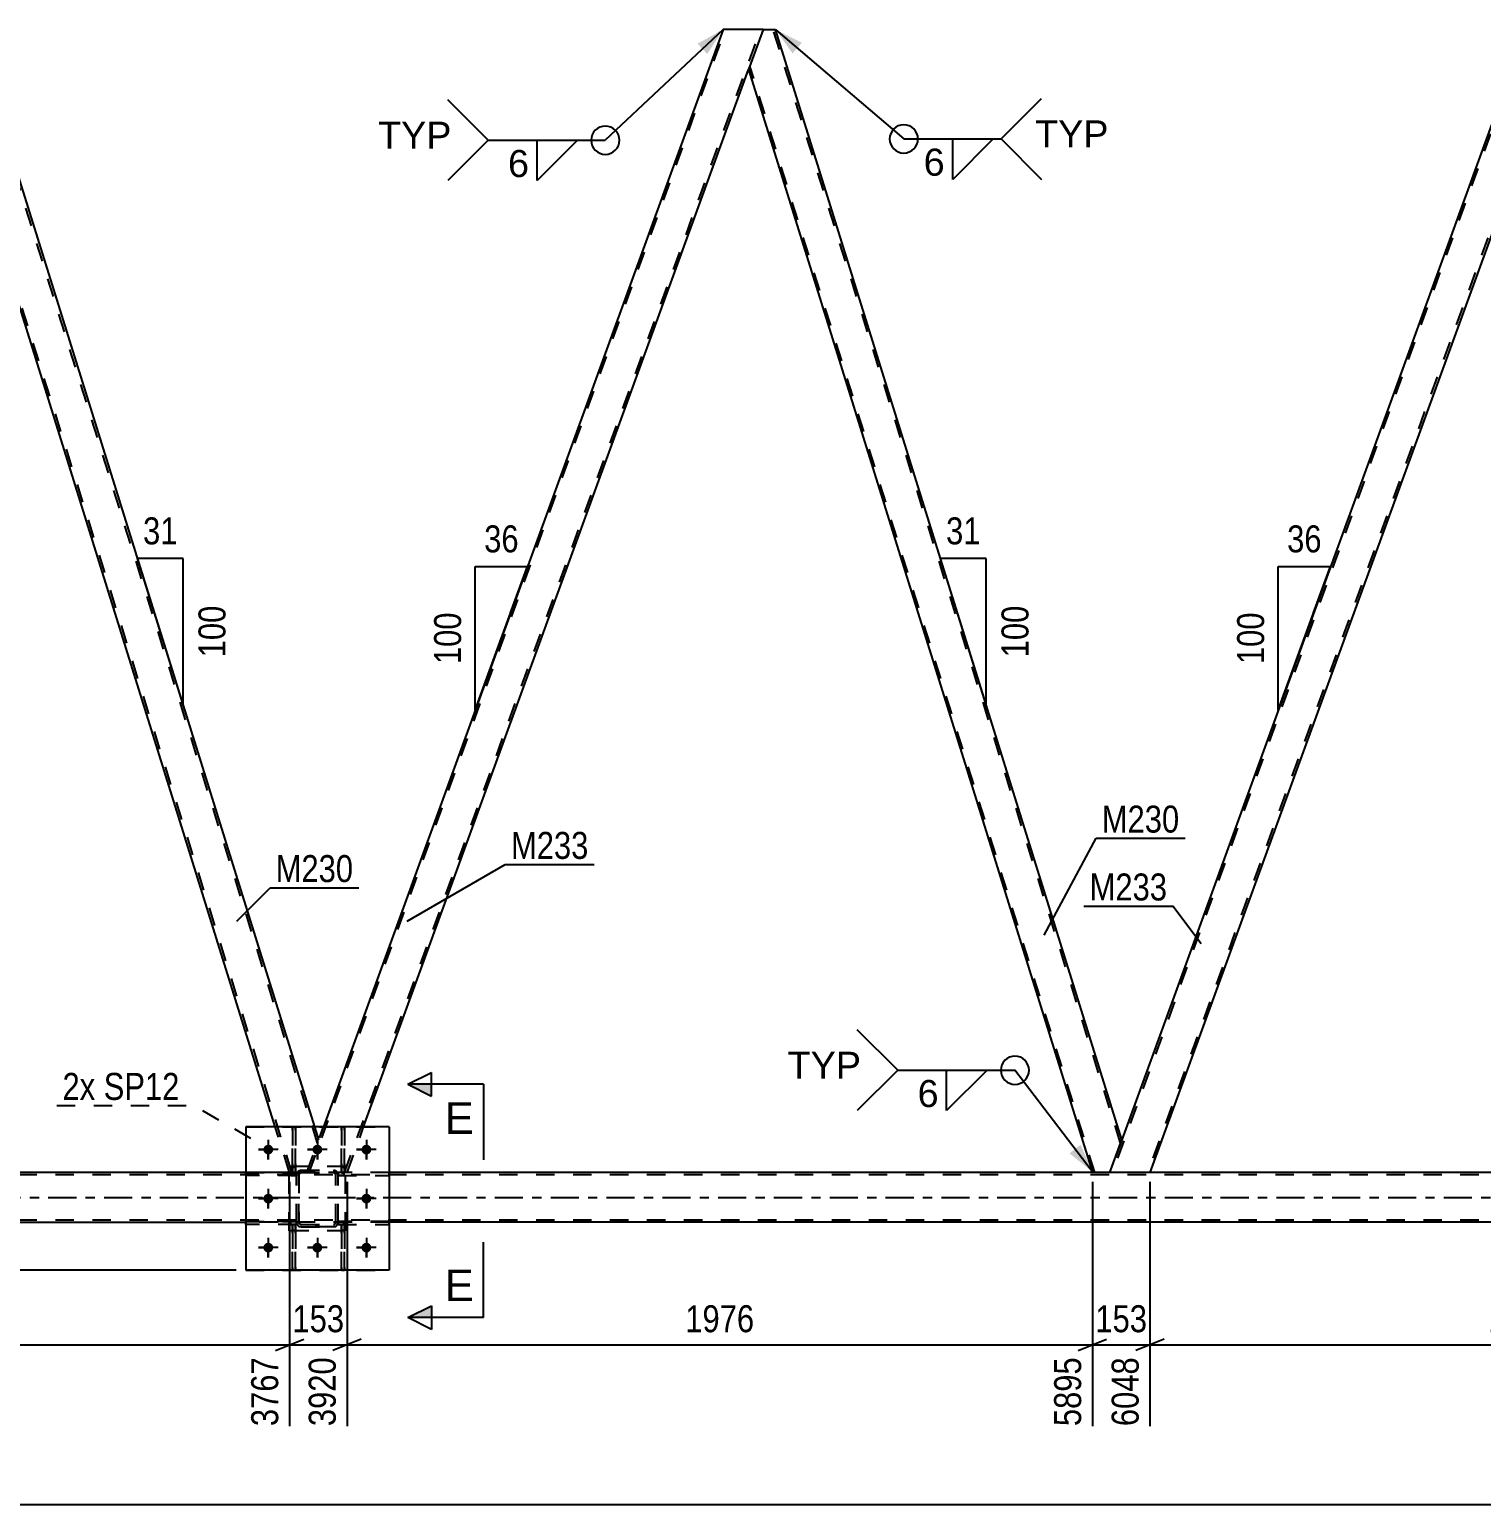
# Model space of a CAD drawing. Header units: millimetres. Extents: x 0 to 841, y 0 to 594.
# Drawn here: x 136.2 to 290.1, y 288.3 to 444.8 of the extents above; entities that cross this region are included whole.
import ezdxf

# ---------------------------------------------------------------- set-up
doc = ezdxf.new("R2010")
doc.units = ezdxf.units.MM
doc.linetypes.add('DXK_LINE_DOT2', pattern=[3.9198, 1.9599, -1.9599])
doc.linetypes.add('DXK_LINE_DOT3', pattern=[5.9187, 2.979, -0.9799, 0.9799, -0.9799])
doc.styles.add('Arial', font='ARIAL.TTF', dxfattribs={"height": 0.2})
doc.styles.add('Arial Narrow', font='ARIALN.TTF', dxfattribs={"height": 0.2})

# ---------------------------------------------------------------- blocks, each defined once
blk = doc.blocks.new('Part-283133210-2318 - 1918')
at = {"color": 2, "linetype": 'Continuous'}
blk.add_line((164.05, 328.39), (164.37, 328.39), dxfattribs=at)
at = {"color": 7, "linetype": 'DXK_LINE_DOT2'}
for p, q in [((164.05, 324.14), (164.05, 328.39)), ((164.05, 328.39), (164.05, 323.54)), ((164.37, 328.39), (164.37, 324.14)), ((164.37, 328.39), (164.37, 323.54)), ((164.05, 323.54), (164.05, 324.14)), ((164.05, 324.14), (164.37, 324.14)), ((164.37, 324.14), (164.37, 323.54)), ((164.05, 323.54), (164.05, 323.54)), ((164.05, 323.54), (164.37, 323.54))]:
    blk.add_line(p, q, dxfattribs=at)
blk = doc.blocks.new('Part-283133210-2037 - 1918')
at = {"color": 2, "linetype": 'Continuous'}
for p, q in [((159.09, 323.56), (61.22, 323.56)), ((329.36, 323.56), (174.29, 323.56)), ((61.22, 318.28), (159.09, 318.28)), ((329.36, 318.28), (174.29, 318.28))]:
    blk.add_line(p, q, dxfattribs=at)
at = {"color": 7, "linetype": 'DXK_LINE_DOT2'}
for p, q in [((732.77, 323.32), (61.22, 323.32)), ((174.29, 323.56), (159.09, 323.56)), ((732.77, 318.52), (61.22, 318.52)), ((174.29, 318.28), (159.09, 318.28))]:
    blk.add_line(p, q, dxfattribs=at)
at = {"color": 7, "linetype": 'DXK_LINE_DOT3'}
blk.add_line((61.22, 320.92), (732.77, 320.92), dxfattribs=at)
blk = doc.blocks.new('Bolt-283133210-1987 - 1918')
at = {"color": 1, "linetype": 'Continuous'}
for p, q in [((161.49, 327.03), (161.49, 326.33)), ((166.69, 327.03), (166.69, 326.33)), ((171.89, 327.03), (171.89, 326.33)), ((160.45, 325.99), (161.14, 325.99)), ((161.49, 324.95), (161.49, 325.64)), ((162.53, 325.99), (161.84, 325.99)), ((165.65, 325.99), (166.34, 325.99)), ((166.69, 324.95), (166.69, 325.64)), ((167.73, 325.99), (167.04, 325.99)), ((170.85, 325.99), (171.54, 325.99)), ((171.89, 324.95), (171.89, 325.64)), ((172.93, 325.99), (172.24, 325.99)), ((160.45, 320.79), (161.14, 320.79)), ((161.49, 321.83), (161.49, 321.13)), ((162.53, 320.79), (161.84, 320.79)), ((170.85, 320.79), (171.54, 320.79)), ((171.89, 321.83), (171.89, 321.13)), ((172.93, 320.79), (172.24, 320.79)), ((161.49, 319.75), (161.49, 320.44)), ((171.89, 319.75), (171.89, 320.44)), ((161.49, 316.63), (161.49, 315.93)), ((166.69, 316.63), (166.69, 315.93)), ((171.89, 316.63), (171.89, 315.93)), ((160.45, 315.59), (161.14, 315.59)), ((161.49, 314.55), (161.49, 315.24)), ((162.53, 315.59), (161.84, 315.59)), ((165.65, 315.59), (166.34, 315.59)), ((166.69, 314.55), (166.69, 315.24)), ((167.73, 315.59), (167.04, 315.59)), ((170.85, 315.59), (171.54, 315.59)), ((171.89, 314.55), (171.89, 315.24)), ((172.93, 315.59), (172.24, 315.59))]:
    blk.add_line(p, q, dxfattribs=at)
blk = doc.blocks.new('Bolt-283133210-1988 - 1918')
at = {"linetype": 'Continuous'}
for points in [[(162.01, 325.99, -1), (160.97, 325.99, -1)], [(167.21, 325.99, -1), (166.17, 325.99, -1)], [(172.41, 325.99, -1), (171.37, 325.99, -1)], [(162.01, 320.79, -1), (160.97, 320.79, -1)], [(172.41, 320.79, -1), (171.37, 320.79, -1)], [(162.01, 315.59, -1), (160.97, 315.59, -1)], [(167.21, 315.59, -1), (166.17, 315.59, -1)], [(172.41, 315.59, -1), (171.37, 315.59, -1)]]:
    blk.add_hatch(color=1, dxfattribs=at).paths.add_polyline_path(points)
at = {"color": 1, "linetype": 'Continuous'}
for p, q in [((161.49, 327.03), (161.49, 324.95)), ((166.69, 327.03), (166.69, 324.95)), ((171.89, 327.03), (171.89, 324.95)), ((162.53, 325.99), (160.45, 325.99)), ((167.73, 325.99), (165.65, 325.99)), ((172.93, 325.99), (170.85, 325.99)), ((162.53, 320.79), (160.45, 320.79)), ((161.49, 321.83), (161.49, 319.75)), ((172.93, 320.79), (170.85, 320.79)), ((171.89, 321.83), (171.89, 319.75)), ((161.49, 316.63), (161.49, 314.55)), ((166.69, 316.63), (166.69, 314.55)), ((171.89, 316.63), (171.89, 314.55)), ((162.53, 315.59), (160.45, 315.59)), ((167.73, 315.59), (165.65, 315.59)), ((172.93, 315.59), (170.85, 315.59))]:
    blk.add_line(p, q, dxfattribs=at)
blk = doc.blocks.new('Part-283133210-2316 - 1918')
at = {"color": 7, "linetype": 'DXK_LINE_DOT2'}
for p, q in [((164.49, 318.35), (159.09, 318.35)), ((159.09, 318.35), (159.09, 318.03)), ((164.49, 318.03), (159.09, 318.03)), ((163.89, 318.03), (163.89, 318.35)), ((164.49, 318.35), (164.49, 318.03)), ((164.49, 318.03), (164.49, 318.35))]:
    blk.add_line(p, q, dxfattribs=at)
blk = doc.blocks.new('Part-283133210-2314 - 1918')
at = {"color": 7, "linetype": 'DXK_LINE_DOT2'}
for p, q in [((168.89, 318.03), (168.89, 318.35)), ((169.49, 318.35), (168.89, 318.35)), ((168.89, 318.35), (168.89, 318.03)), ((174.29, 318.35), (168.89, 318.35)), ((169.49, 318.03), (168.89, 318.03)), ((168.89, 318.03), (174.29, 318.03)), ((169.49, 318.03), (169.49, 318.35)), ((174.29, 318.03), (174.29, 318.35))]:
    blk.add_line(p, q, dxfattribs=at)
blk = doc.blocks.new('Part-283133210-2332 - 1918')
at = {"color": 7, "linetype": 'DXK_LINE_DOT2'}
for p, q in [((164.49, 323.31), (164.53, 323.49)), ((164.53, 323.49), (164.49, 323.31)), ((164.49, 318.27), (164.49, 323.31)), ((164.49, 323.31), (164.49, 323.31)), ((164.49, 318.27), (164.49, 323.31)), ((164.73, 323.31), (164.75, 323.4)), ((164.75, 323.4), (164.73, 323.31)), ((164.73, 318.27), (164.73, 323.31)), ((164.73, 323.31), (164.73, 323.31)), ((164.73, 323.31), (164.73, 318.27)), ((164.75, 323.4), (164.8, 323.48)), ((164.8, 323.48), (164.75, 323.4)), ((164.79, 323.75), (164.97, 323.79)), ((164.97, 323.79), (164.79, 323.75)), ((164.8, 323.48), (164.88, 323.53)), ((164.88, 323.53), (164.8, 323.48)), ((164.88, 323.53), (164.97, 323.55)), ((164.97, 323.55), (164.88, 323.53)), ((164.97, 323.79), (168.41, 323.79)), ((164.97, 323.79), (164.97, 323.79)), ((164.97, 323.79), (168.41, 323.79)), ((164.97, 323.55), (168.41, 323.55)), ((164.97, 323.55), (164.97, 323.55)), ((164.97, 323.55), (168.41, 323.55)), ((168.41, 323.79), (168.41, 323.79)), ((168.41, 323.79), (168.6, 323.75)), ((168.6, 323.75), (168.41, 323.79)), ((168.41, 323.55), (168.41, 323.55)), ((168.41, 323.55), (168.5, 323.53)), ((168.5, 323.53), (168.58, 323.48)), ((168.58, 323.48), (168.63, 323.4)), ((168.63, 323.4), (168.58, 323.48)), ((168.63, 323.4), (168.65, 323.31)), ((168.65, 323.31), (168.63, 323.4)), ((168.65, 318.27), (168.65, 323.31)), ((168.65, 323.31), (168.65, 323.31)), ((168.65, 318.27), (168.65, 323.31)), ((168.85, 323.49), (168.89, 323.31)), ((168.89, 323.31), (168.85, 323.49)), ((168.89, 318.27), (168.89, 323.31)), ((168.89, 323.31), (168.89, 323.31)), ((168.89, 318.27), (168.89, 323.31)), ((164.49, 318.27), (164.49, 318.27)), ((164.53, 318.08), (164.49, 318.27)), ((164.49, 318.27), (164.53, 318.08)), ((164.73, 318.27), (164.73, 318.27)), ((164.75, 318.18), (164.73, 318.27)), ((164.73, 318.27), (164.75, 318.18)), ((164.8, 318.1), (164.75, 318.18)), ((164.75, 318.18), (164.8, 318.1)), ((164.97, 317.79), (164.79, 317.82)), ((164.79, 317.82), (164.97, 317.79)), ((164.88, 318.05), (164.8, 318.1)), ((164.97, 318.03), (164.88, 318.05)), ((164.97, 318.03), (168.41, 318.03)), ((164.97, 318.03), (164.97, 318.03)), ((164.97, 318.03), (168.41, 318.03)), ((164.97, 317.79), (168.41, 317.79)), ((164.97, 317.79), (164.97, 317.79)), ((168.41, 317.79), (164.97, 317.79)), ((168.5, 318.05), (168.41, 318.03)), ((168.41, 318.03), (168.5, 318.05)), ((168.41, 318.03), (168.41, 318.03)), ((168.6, 317.82), (168.41, 317.79)), ((168.41, 317.79), (168.6, 317.82)), ((168.41, 317.79), (168.41, 317.79)), ((168.58, 318.1), (168.5, 318.05)), ((168.5, 318.05), (168.58, 318.1)), ((168.63, 318.18), (168.58, 318.1)), ((168.58, 318.1), (168.63, 318.18)), ((168.65, 318.27), (168.63, 318.18)), ((168.63, 318.18), (168.65, 318.27)), ((168.65, 318.27), (168.65, 318.27)), ((168.89, 318.27), (168.85, 318.08)), ((168.85, 318.08), (168.89, 318.27)), ((168.89, 318.27), (168.89, 318.27))]:
    blk.add_line(p, q, dxfattribs=at)
at = {"color": 7, "linetype": 'DXK_LINE_DOT3'}
blk.add_line((166.69, 320.79), (166.69, 320.79), dxfattribs=at)
at = {"color": 7, "linetype": 'DXK_LINE_DOT2'}
for centre, start, end in [((164.97, 323.31), 112.5, 157.5), ((164.97, 323.31), 112.5, 157.5), ((168.41, 323.31), 22.5, 67.5), ((168.41, 323.31), 22.5, 67.5), ((164.97, 318.27), 202.5, 247.5), ((164.97, 318.27), 202.5, 247.5), ((168.41, 318.27), 292.5, 337.5), ((168.41, 318.27), 292.5, 337.5)]:
    blk.add_arc(centre, 0.48, start, end, dxfattribs=at)
blk = doc.blocks.new('Part-283133210-2320 - 1918')
at = {"color": 7, "linetype": 'DXK_LINE_DOT2'}
for p, q in [((164.37, 318.02), (164.05, 318.02)), ((164.05, 317.42), (164.05, 318.02)), ((164.05, 313.19), (164.05, 318.02)), ((164.37, 318.02), (164.37, 318.02)), ((164.37, 318.02), (164.37, 317.42)), ((164.37, 313.19), (164.37, 318.02)), ((164.37, 317.42), (164.05, 317.42)), ((164.05, 313.19), (164.05, 317.42)), ((164.37, 317.42), (164.37, 313.19)), ((164.37, 313.19), (164.05, 313.19))]:
    blk.add_line(p, q, dxfattribs=at)
blk = doc.blocks.new('Part-283133210-2307 - 1918')
at = {"color": 7, "linetype": 'DXK_LINE_DOT2'}
for p, q in [((159.09, 328.39), (174.29, 328.39)), ((159.09, 328.39), (159.09, 313.19)), ((174.29, 328.39), (174.29, 313.19)), ((159.09, 313.19), (174.29, 313.19))]:
    blk.add_line(p, q, dxfattribs=at)
blk = doc.blocks.new('Part-283133210-2312 - 1918')
at = {"color": 2, "linetype": 'Continuous'}
for p, q in [((174.29, 328.39), (159.09, 328.39)), ((159.09, 328.39), (159.09, 313.19)), ((174.29, 328.39), (174.29, 313.19)), ((174.29, 313.19), (159.09, 313.19))]:
    blk.add_line(p, q, dxfattribs=at)
blk = doc.blocks.new('Part-283133210-2313 - 1918')
at = {"color": 7, "linetype": 'DXK_LINE_DOT2'}
for p, q in [((168.89, 323.23), (168.89, 323.55)), ((169.49, 323.55), (168.89, 323.55)), ((168.89, 323.55), (168.89, 323.23)), ((174.29, 323.55), (168.89, 323.55)), ((169.49, 323.23), (168.89, 323.23)), ((168.89, 323.23), (174.29, 323.23)), ((169.49, 323.23), (169.49, 323.55)), ((174.29, 323.23), (174.29, 323.55))]:
    blk.add_line(p, q, dxfattribs=at)
blk = doc.blocks.new('Part-283133210-2315 - 1918')
at = {"color": 7, "linetype": 'DXK_LINE_DOT2'}
for p, q in [((164.49, 323.55), (159.09, 323.55)), ((159.09, 323.55), (159.09, 323.23)), ((164.49, 323.23), (159.09, 323.23)), ((163.89, 323.23), (163.89, 323.55)), ((164.49, 323.55), (164.49, 323.23)), ((164.49, 323.23), (164.49, 323.55))]:
    blk.add_line(p, q, dxfattribs=at)
blk = doc.blocks.new('Part-283133210-2317 - 1918')
at = {"color": 2, "linetype": 'Continuous'}
blk.add_line((169.25, 328.39), (169.57, 328.39), dxfattribs=at)
at = {"color": 7, "linetype": 'DXK_LINE_DOT2'}
for p, q in [((169.25, 324.14), (169.25, 328.39)), ((169.25, 328.39), (169.25, 323.54)), ((169.57, 328.39), (169.57, 324.14)), ((169.57, 328.39), (169.57, 323.54)), ((169.25, 323.54), (169.25, 324.14)), ((169.25, 324.14), (169.57, 324.14)), ((169.57, 324.14), (169.57, 323.54)), ((169.25, 323.54), (169.25, 323.54)), ((169.25, 323.54), (169.57, 323.54))]:
    blk.add_line(p, q, dxfattribs=at)
blk = doc.blocks.new('Part-283133210-2319 - 1918')
at = {"color": 7, "linetype": 'DXK_LINE_DOT2'}
for p, q in [((169.56, 318.02), (169.24, 318.02)), ((169.24, 317.42), (169.24, 318.02)), ((169.25, 313.19), (169.24, 318.02)), ((169.56, 318.02), (169.56, 318.02)), ((169.56, 318.02), (169.56, 317.42)), ((169.57, 313.19), (169.56, 318.02)), ((169.56, 317.42), (169.24, 317.42)), ((169.25, 313.19), (169.24, 317.42)), ((169.56, 317.42), (169.57, 313.19)), ((169.57, 313.19), (169.25, 313.19))]:
    blk.add_line(p, q, dxfattribs=at)
blk = doc.blocks.new('Part-283133210-2321 - 1918')
at = {"color": 7, "linetype": 'DXK_LINE_DOT2'}
for p, q in [((169.69, 323.55), (168.89, 323.55)), ((168.89, 323.55), (168.89, 323.23)), ((168.89, 323.23), (168.89, 323.55)), ((168.89, 323.23), (174.29, 323.23)), ((174.29, 323.55), (169.49, 323.55)), ((169.49, 323.55), (169.49, 323.23)), ((174.29, 323.55), (174.29, 323.23))]:
    blk.add_line(p, q, dxfattribs=at)
blk = doc.blocks.new('Part-283133210-2322 - 1918')
at = {"color": 7, "linetype": 'DXK_LINE_DOT2'}
for p, q in [((174.29, 318.35), (168.89, 318.35)), ((168.89, 318.35), (168.89, 318.03)), ((168.89, 318.03), (168.89, 318.35)), ((168.89, 318.03), (174.29, 318.03)), ((169.49, 318.03), (169.49, 318.35)), ((174.29, 318.35), (174.29, 318.03))]:
    blk.add_line(p, q, dxfattribs=at)
blk = doc.blocks.new('Part-283133210-2323 - 1918')
at = {"color": 7, "linetype": 'DXK_LINE_DOT2'}
for p, q in [((159.09, 323.23), (159.09, 323.55)), ((159.09, 323.55), (164.37, 323.55)), ((164.49, 323.23), (159.09, 323.23)), ((163.89, 323.23), (163.89, 323.55)), ((163.89, 323.55), (164.49, 323.55)), ((163.89, 323.23), (164.49, 323.23)), ((164.49, 323.23), (164.49, 323.55)), ((164.49, 323.55), (164.49, 323.23))]:
    blk.add_line(p, q, dxfattribs=at)
blk = doc.blocks.new('Part-283133210-2324 - 1918')
at = {"color": 7, "linetype": 'DXK_LINE_DOT2'}
for p, q in [((159.09, 318.03), (159.09, 318.35)), ((159.09, 318.35), (164.49, 318.35)), ((164.49, 318.03), (159.09, 318.03)), ((163.89, 318.03), (163.89, 318.35)), ((163.89, 318.35), (164.49, 318.35)), ((163.89, 318.03), (164.49, 318.03)), ((164.49, 318.03), (164.49, 318.35)), ((164.49, 318.35), (164.49, 318.03))]:
    blk.add_line(p, q, dxfattribs=at)
blk = doc.blocks.new('Part-283133210-2325 - 1918')
at = {"color": 7, "linetype": 'DXK_LINE_DOT2'}
for p, q in [((169.57, 328.39), (169.25, 328.39)), ((169.25, 328.39), (169.25, 324.14)), ((169.25, 328.39), (169.25, 323.54)), ((169.57, 324.14), (169.57, 328.39)), ((169.57, 328.39), (169.57, 323.54)), ((169.57, 324.14), (169.25, 324.14)), ((169.25, 324.14), (169.25, 323.54)), ((169.57, 323.54), (169.57, 324.14)), ((169.57, 323.54), (169.25, 323.54)), ((169.57, 323.54), (169.57, 323.54))]:
    blk.add_line(p, q, dxfattribs=at)
blk = doc.blocks.new('Part-283133210-2326 - 1918')
at = {"color": 7, "linetype": 'DXK_LINE_DOT2'}
for p, q in [((164.37, 328.39), (164.05, 328.39)), ((164.05, 328.39), (164.05, 324.14)), ((164.05, 328.39), (164.05, 323.54)), ((164.37, 324.14), (164.37, 328.39)), ((164.37, 328.39), (164.37, 323.54)), ((164.37, 324.14), (164.05, 324.14)), ((164.05, 324.14), (164.05, 323.54)), ((164.37, 323.54), (164.37, 324.14)), ((164.37, 323.54), (164.05, 323.54)), ((164.37, 323.54), (164.37, 323.54))]:
    blk.add_line(p, q, dxfattribs=at)
blk = doc.blocks.new('Part-283133210-2327 - 1918')
at = {"color": 7, "linetype": 'DXK_LINE_DOT2'}
for p, q in [((169.24, 318.02), (169.24, 318.02)), ((169.24, 318.02), (169.24, 317.42)), ((169.25, 313.19), (169.24, 318.02)), ((169.56, 318.02), (169.24, 318.02)), ((169.56, 317.42), (169.56, 318.02)), ((169.57, 313.19), (169.56, 318.02)), ((169.24, 317.42), (169.25, 313.19)), ((169.24, 317.42), (169.56, 317.42)), ((169.57, 313.19), (169.56, 317.42)), ((169.25, 313.19), (169.57, 313.19))]:
    blk.add_line(p, q, dxfattribs=at)
blk = doc.blocks.new('Part-283133210-2328 - 1918')
at = {"color": 7, "linetype": 'DXK_LINE_DOT2'}
for p, q in [((164.05, 318.02), (164.05, 318.02)), ((164.05, 318.02), (164.05, 317.42)), ((164.05, 313.19), (164.05, 318.02)), ((164.37, 318.02), (164.05, 318.02)), ((164.37, 317.42), (164.37, 318.02)), ((164.37, 313.19), (164.37, 318.02)), ((164.05, 317.42), (164.05, 313.19)), ((164.05, 317.42), (164.37, 317.42)), ((164.37, 313.19), (164.37, 317.42)), ((164.05, 313.19), (164.37, 313.19))]:
    blk.add_line(p, q, dxfattribs=at)
blk = doc.blocks.new('Part-283133210-2329 - 1918')
at = {"color": 7, "linetype": 'DXK_LINE_DOT2'}
for p, q in [((164.49, 323.31), (164.53, 323.49)), ((164.53, 323.49), (164.49, 323.31)), ((164.49, 318.27), (164.49, 323.31)), ((164.49, 323.31), (164.49, 323.31)), ((164.49, 318.27), (164.49, 323.31)), ((164.73, 323.31), (164.75, 323.4)), ((164.75, 323.4), (164.73, 323.31)), ((164.73, 318.27), (164.73, 323.31)), ((164.73, 323.31), (164.73, 323.31)), ((164.73, 323.31), (164.73, 318.27)), ((164.75, 323.4), (164.8, 323.48)), ((164.8, 323.48), (164.75, 323.4)), ((164.79, 323.75), (164.97, 323.79)), ((164.97, 323.79), (164.79, 323.75)), ((164.8, 323.48), (164.88, 323.53)), ((164.88, 323.53), (164.8, 323.48)), ((164.88, 323.53), (164.97, 323.55)), ((164.97, 323.55), (164.88, 323.53)), ((164.97, 323.79), (168.41, 323.79)), ((164.97, 323.79), (164.97, 323.79)), ((164.97, 323.79), (168.41, 323.79)), ((164.97, 323.55), (168.41, 323.55)), ((164.97, 323.55), (164.97, 323.55)), ((164.97, 323.55), (168.41, 323.55)), ((168.41, 323.79), (168.41, 323.79)), ((168.41, 323.79), (168.6, 323.75)), ((168.6, 323.75), (168.41, 323.79)), ((168.41, 323.55), (168.41, 323.55)), ((168.41, 323.55), (168.5, 323.53)), ((168.5, 323.53), (168.58, 323.48)), ((168.58, 323.48), (168.63, 323.4)), ((168.63, 323.4), (168.58, 323.48)), ((168.63, 323.4), (168.65, 323.31)), ((168.65, 323.31), (168.63, 323.4)), ((168.65, 318.27), (168.65, 323.31)), ((168.65, 323.31), (168.65, 323.31)), ((168.65, 318.27), (168.65, 323.31)), ((168.85, 323.49), (168.89, 323.31)), ((168.89, 323.31), (168.85, 323.49)), ((168.89, 318.27), (168.89, 323.31)), ((168.89, 323.31), (168.89, 323.31)), ((168.89, 318.27), (168.89, 323.31)), ((164.49, 318.27), (164.49, 318.27)), ((164.53, 318.08), (164.49, 318.27)), ((164.49, 318.27), (164.53, 318.08)), ((164.73, 318.27), (164.73, 318.27)), ((164.75, 318.18), (164.73, 318.27)), ((164.73, 318.27), (164.75, 318.18)), ((164.8, 318.1), (164.75, 318.18)), ((164.75, 318.18), (164.8, 318.1)), ((164.97, 317.79), (164.79, 317.82)), ((164.79, 317.82), (164.97, 317.79)), ((164.88, 318.05), (164.8, 318.1)), ((164.97, 318.03), (164.88, 318.05)), ((164.97, 318.03), (168.41, 318.03)), ((164.97, 318.03), (164.97, 318.03)), ((164.97, 318.03), (168.41, 318.03)), ((164.97, 317.79), (168.41, 317.79)), ((164.97, 317.79), (164.97, 317.79)), ((168.41, 317.79), (164.97, 317.79)), ((168.5, 318.05), (168.41, 318.03)), ((168.41, 318.03), (168.5, 318.05)), ((168.41, 318.03), (168.41, 318.03)), ((168.6, 317.82), (168.41, 317.79)), ((168.41, 317.79), (168.6, 317.82)), ((168.41, 317.79), (168.41, 317.79)), ((168.58, 318.1), (168.5, 318.05)), ((168.5, 318.05), (168.58, 318.1)), ((168.63, 318.18), (168.58, 318.1)), ((168.58, 318.1), (168.63, 318.18)), ((168.65, 318.27), (168.63, 318.18)), ((168.63, 318.18), (168.65, 318.27)), ((168.65, 318.27), (168.65, 318.27)), ((168.89, 318.27), (168.85, 318.08)), ((168.85, 318.08), (168.89, 318.27)), ((168.89, 318.27), (168.89, 318.27))]:
    blk.add_line(p, q, dxfattribs=at)
at = {"color": 7, "linetype": 'DXK_LINE_DOT3'}
blk.add_line((166.69, 320.79), (166.69, 320.79), dxfattribs=at)
at = {"color": 7, "linetype": 'DXK_LINE_DOT2'}
for centre, start, end in [((164.97, 323.31), 112.5, 157.5), ((164.97, 323.31), 112.5, 157.5), ((168.41, 323.31), 22.5, 67.5), ((168.41, 323.31), 22.5, 67.5), ((164.97, 318.27), 202.5, 247.5), ((164.97, 318.27), 202.5, 247.5), ((168.41, 318.27), 292.5, 337.5), ((168.41, 318.27), 292.5, 337.5)]:
    blk.add_arc(centre, 0.48, start, end, dxfattribs=at)
blk = doc.blocks.new('Part-283133210-2330 - 1918')
at = {"color": 7, "linetype": 'DXK_LINE_DOT2'}
for p, q in [((169.69, 324.19), (163.69, 324.19)), ((163.69, 317.39), (163.69, 324.19)), ((169.69, 317.39), (169.69, 324.19)), ((169.69, 317.39), (163.69, 317.39))]:
    blk.add_line(p, q, dxfattribs=at)
blk = doc.blocks.new('Part-283133210-2331 - 1918')
at = {"color": 7, "linetype": 'DXK_LINE_DOT2'}
for p, q in [((169.69, 324.19), (163.69, 324.19)), ((163.69, 317.39), (163.69, 324.19)), ((169.69, 317.39), (169.69, 324.19)), ((169.69, 317.39), (163.69, 317.39))]:
    blk.add_line(p, q, dxfattribs=at)
blk = doc.blocks.new('Part-283133210-2392 - 1918')
at = {"color": 2, "linetype": 'Continuous'}
for p, q in [((213.96, 444.78), (212.41, 440.53)), ((213.96, 444.78), (215.28, 444.78)), ((251.98, 327.03), (215.28, 444.78)), ((212.41, 440.53), (248.87, 323.56)), ((250.72, 323.56), (251.98, 327.03))]:
    blk.add_line(p, q, dxfattribs=at)
at = {"color": 7, "linetype": 'DXK_LINE_DOT2'}
for p, q in [((251.85, 326.66), (215.03, 444.78)), ((249.12, 323.56), (212.55, 440.91)), ((250.72, 323.56), (248.87, 323.56))]:
    blk.add_line(p, q, dxfattribs=at)
blk = doc.blocks.new('Part-283133210-2432 - 1918')
at = {"color": 7, "linetype": 'DXK_LINE_DOT2'}
for p, q in [((295.09, 444.78), (250.97, 323.56)), ((298.84, 444.78), (254.72, 323.56)), ((299.09, 444.78), (297.55, 440.53)), ((251.98, 327.03), (250.72, 323.56)), ((254.97, 323.56), (250.72, 323.56))]:
    blk.add_line(p, q, dxfattribs=at)
at = {"color": 2, "linetype": 'Continuous'}
for p, q in [((294.84, 444.78), (251.98, 327.03)), ((294.84, 444.78), (299.09, 444.78)), ((297.55, 440.53), (254.97, 323.56))]:
    blk.add_line(p, q, dxfattribs=at)
blk = doc.blocks.new('Part-283133210-2437 - 1918')
at = {"color": 7, "linetype": 'DXK_LINE_DOT2'}
for p, q in [((165.84, 323.56), (209.96, 444.78)), ((169.58, 323.56), (213.7, 444.78)), ((213.96, 444.78), (212.41, 440.53)), ((165.58, 323.56), (167.34, 328.39)), ((169.84, 323.56), (171.6, 328.39)), ((169.84, 323.56), (165.58, 323.56))]:
    blk.add_line(p, q, dxfattribs=at)
at = {"color": 2, "linetype": 'Continuous'}
for p, q in [((209.7, 444.78), (167.34, 328.39)), ((213.96, 444.78), (209.7, 444.78)), ((171.6, 328.39), (212.41, 440.53))]:
    blk.add_line(p, q, dxfattribs=at)
blk = doc.blocks.new('Part-283133210-2442 - 1918')
at = {"color": 2, "linetype": 'Continuous'}
for p, q in [((128.83, 444.78), (127.28, 440.53)), ((130.14, 444.78), (128.83, 444.78)), ((166.42, 328.39), (130.14, 444.78)), ((162.23, 328.39), (127.28, 440.53))]:
    blk.add_line(p, q, dxfattribs=at)
at = {"color": 7, "linetype": 'DXK_LINE_DOT2'}
for p, q in [((166.71, 326.66), (129.89, 444.78)), ((163.99, 323.56), (127.41, 440.91)), ((163.74, 323.56), (162.23, 328.39)), ((165.58, 323.56), (166.85, 327.03)), ((166.85, 327.03), (166.42, 328.39)), ((163.74, 323.56), (165.58, 323.56))]:
    blk.add_line(p, q, dxfattribs=at)
blk = doc.blocks.new('StraightDimension-283133210-2885 - 1918')
at = {"color": 7, "linetype": 'Continuous'}
for p, q in [((248.87, 322.56), (248.87, 296.66)), ((254.97, 322.56), (254.97, 296.66)), ((247.37, 304.67), (250.37, 305.87)), ((248.87, 305.27), (254.97, 305.27)), ((256.47, 305.87), (253.47, 304.67))]:
    blk.add_line(p, q, dxfattribs=at)
at = {"color": 0}
blk.add_wipeout([(255.27, 306.02), (255.27, 310.22), (248.58, 310.22), (248.58, 306.02)], dxfattribs=at)
at = {"color": 0, "linetype": 'Continuous'}
blk.add_wipeout([(254.37, 304.57), (250.17, 304.57), (250.17, 296.06), (254.37, 296.06)], dxfattribs=at)
at = {"color": 3, "style": 'Arial Narrow'}
blk.add_text('153', height=2.863, dxfattribs=at).set_placement((249.18, 306.62))
at = {"color": 3, "linetype": 'Continuous', "style": 'Arial Narrow'}
blk.add_text('6048', height=2.863, rotation=90.0002, dxfattribs=at).set_placement((253.77, 296.66))
blk = doc.blocks.new('StraightDimension-283133210-2923 - 1918')
at = {"color": 7, "linetype": 'Continuous'}
for p, q in [((163.74, 322.56), (163.74, 296.66)), ((169.84, 322.56), (169.84, 296.66)), ((162.24, 304.67), (165.24, 305.87)), ((163.74, 305.27), (169.84, 305.27)), ((171.34, 305.87), (168.34, 304.67))]:
    blk.add_line(p, q, dxfattribs=at)
at = {"color": 0}
blk.add_wipeout([(170.13, 306.02), (170.13, 310.22), (163.45, 310.22), (163.45, 306.02)], dxfattribs=at)
at = {"color": 0, "linetype": 'Continuous'}
blk.add_wipeout([(169.24, 304.57), (165.04, 304.57), (165.04, 296.06), (169.24, 296.06)], dxfattribs=at)
at = {"color": 3, "style": 'Arial Narrow'}
blk.add_text('153', height=2.863, dxfattribs=at).set_placement((164.05, 306.62))
at = {"color": 3, "linetype": 'Continuous', "style": 'Arial Narrow'}
blk.add_text('3920', height=2.863, rotation=90.0002, dxfattribs=at).set_placement((168.64, 296.66))
blk = doc.blocks.new('AngleDimension-283133210-2585 - 1918')
at = {"color": 7, "linetype": 'Continuous'}
for p, q in [((268.57, 387.83), (274.11, 387.83)), ((268.57, 372.61), (274.11, 387.83)), ((268.57, 372.61), (268.57, 387.83)), ((272.31, 382.9), (274.11, 387.83))]:
    blk.add_line(p, q, dxfattribs=at)
at = {"color": 0}
for points in [[(273.77, 388.73), (273.77, 392.93), (268.91, 392.93), (268.91, 388.73)], [(267.67, 383.56), (263.47, 383.56), (263.47, 376.88), (267.67, 376.88)]]:
    blk.add_wipeout(points, dxfattribs=at)
at = {"color": 3, "style": 'Arial Narrow'}
blk.add_text('36', height=2.863, dxfattribs=at).set_placement((269.51, 389.33))
blk.add_text('100', height=2.863, rotation=90.0002, dxfattribs=at).set_placement((267.07, 377.48))
blk = doc.blocks.new('AngleDimension-283133210-2613 - 1918')
at = {"color": 7, "linetype": 'Continuous'}
for p, q in [((183.43, 387.83), (188.97, 387.83)), ((183.43, 372.61), (188.97, 387.83)), ((183.43, 372.61), (183.43, 387.83)), ((187.18, 382.9), (188.97, 387.83))]:
    blk.add_line(p, q, dxfattribs=at)
at = {"color": 0}
for points in [[(188.63, 388.73), (188.63, 392.93), (183.78, 392.93), (183.78, 388.73)], [(182.53, 383.56), (178.33, 383.56), (178.33, 376.88), (182.53, 376.88)]]:
    blk.add_wipeout(points, dxfattribs=at)
at = {"color": 3, "style": 'Arial Narrow'}
blk.add_text('36', height=2.863, dxfattribs=at).set_placement((184.38, 389.33))
blk.add_text('100', height=2.863, rotation=90.0002, dxfattribs=at).set_placement((181.93, 377.48))
blk = doc.blocks.new('AngleDimension-283133210-2627 - 1918')
at = {"color": 7, "linetype": 'Continuous'}
for p, q in [((235.87, 378.73), (232.77, 388.68)), ((237.59, 388.68), (232.77, 388.68)), ((237.59, 373.21), (232.77, 388.68)), ((237.59, 373.21), (237.59, 388.68))]:
    blk.add_line(p, q, dxfattribs=at)
at = {"color": 0}
for points in [[(237.6, 389.58), (237.6, 393.78), (232.75, 393.78), (232.75, 389.58)], [(242.69, 384.29), (238.49, 384.29), (238.49, 377.6), (242.69, 377.6)]]:
    blk.add_wipeout(points, dxfattribs=at)
at = {"color": 3, "style": 'Arial Narrow'}
blk.add_text('31', height=2.863, dxfattribs=at).set_placement((233.35, 390.18))
blk.add_text('100', height=2.863, rotation=90.0002, dxfattribs=at).set_placement((242.09, 378.2))
blk = doc.blocks.new('AngleDimension-283133210-2641 - 1918')
at = {"color": 7, "linetype": 'Continuous'}
for p, q in [((150.73, 378.73), (147.63, 388.68)), ((152.45, 388.68), (147.63, 388.68)), ((152.45, 373.21), (147.63, 388.68)), ((152.45, 373.21), (152.45, 388.68))]:
    blk.add_line(p, q, dxfattribs=at)
at = {"color": 0}
for points in [[(152.47, 389.58), (152.47, 393.78), (147.61, 393.78), (147.61, 389.58)], [(157.55, 384.29), (153.35, 384.29), (153.35, 377.6), (157.55, 377.6)]]:
    blk.add_wipeout(points, dxfattribs=at)
at = {"color": 3, "style": 'Arial Narrow'}
blk.add_text('31', height=2.863, dxfattribs=at).set_placement((148.21, 390.18))
blk.add_text('100', height=2.863, rotation=90.0002, dxfattribs=at).set_placement((156.95, 378.2))
blk = doc.blocks.new('StraightDimension-283133210-2669 - 1918')
at = {"color": 7, "linetype": 'Continuous'}
blk.add_line((51.96, 288.35), (779.7, 288.35), dxfattribs=at)
blk = doc.blocks.new('StraightDimension-283133210-2866 - 1918')
at = {"color": 7, "linetype": 'Continuous'}
for p, q in [((254.97, 322.56), (254.97, 296.66)), ((334.01, 322.56), (334.01, 296.66)), ((256.47, 305.87), (253.47, 304.67)), ((254.97, 305.27), (334.01, 305.27)), ((332.51, 304.67), (335.51, 305.87))]:
    blk.add_line(p, q, dxfattribs=at)
at = {"color": 0}
blk.add_wipeout([(298.75, 306.02), (298.75, 310.22), (290.23, 310.22), (290.23, 306.02)], dxfattribs=at)
at = {"color": 0, "linetype": 'Continuous'}
blk.add_wipeout([(333.41, 304.57), (329.21, 304.57), (329.21, 296.06), (333.41, 296.06)], dxfattribs=at)
at = {"color": 3, "style": 'Arial Narrow'}
blk.add_text('1976', height=2.863, dxfattribs=at).set_placement((290.83, 306.62))
at = {"color": 3, "linetype": 'Continuous', "style": 'Arial Narrow'}
blk.add_text('8024', height=2.863, rotation=90.0002, dxfattribs=at).set_placement((332.81, 296.66))
blk = doc.blocks.new('StraightDimension-283133210-2904 - 1918')
at = {"color": 7, "linetype": 'Continuous'}
for p, q in [((169.84, 322.56), (169.84, 296.66)), ((248.87, 322.56), (248.87, 296.66)), ((171.34, 305.87), (168.34, 304.67)), ((169.84, 305.27), (248.87, 305.27)), ((247.37, 304.67), (250.37, 305.87))]:
    blk.add_line(p, q, dxfattribs=at)
at = {"color": 0}
blk.add_wipeout([(213.61, 306.02), (213.61, 310.22), (205.1, 310.22), (205.1, 306.02)], dxfattribs=at)
at = {"color": 0, "linetype": 'Continuous'}
blk.add_wipeout([(248.27, 304.57), (244.07, 304.57), (244.07, 296.06), (248.27, 296.06)], dxfattribs=at)
at = {"color": 3, "style": 'Arial Narrow'}
blk.add_text('1976', height=2.863, dxfattribs=at).set_placement((205.7, 306.62))
at = {"color": 3, "linetype": 'Continuous', "style": 'Arial Narrow'}
blk.add_text('5895', height=2.863, rotation=90.0002, dxfattribs=at).set_placement((247.67, 296.66))
blk = doc.blocks.new('StraightDimension-283133210-2942 - 1918')
at = {"color": 7, "linetype": 'Continuous'}
for p, q in [((80.45, 322.56), (80.45, 296.66)), ((163.74, 322.56), (163.74, 296.66)), ((81.95, 305.87), (78.95, 304.67)), ((80.45, 305.27), (163.74, 305.27)), ((162.24, 304.67), (165.24, 305.87))]:
    blk.add_line(p, q, dxfattribs=at)
at = {"color": 0}
blk.add_wipeout([(126.35, 306.02), (126.35, 310.22), (117.84, 310.22), (117.84, 306.02)], dxfattribs=at)
at = {"color": 0, "linetype": 'Continuous'}
blk.add_wipeout([(163.14, 304.57), (158.94, 304.57), (158.94, 296.06), (163.14, 296.06)], dxfattribs=at)
at = {"color": 3, "style": 'Arial Narrow'}
blk.add_text('2082', height=2.863, dxfattribs=at).set_placement((118.44, 306.62))
at = {"color": 3, "linetype": 'Continuous', "style": 'Arial Narrow'}
blk.add_text('3767', height=2.863, rotation=90.0002, dxfattribs=at).set_placement((162.54, 296.66))
blk = doc.blocks.new('StraightDimension-283133210-3613 - 1918')
at = {"color": 7, "linetype": 'Continuous'}
for p, q in [((33.41, 456.08), (32.21, 459.08)), ((71.94, 457.58), (29.96, 457.58)), ((32.81, 313.19), (32.81, 457.58)), ((32.21, 314.69), (33.41, 311.69)), ((158.09, 313.19), (29.96, 313.19))]:
    blk.add_line(p, q, dxfattribs=at)
at = {"color": 0}
blk.add_wipeout([(32.06, 389.64), (27.86, 389.64), (27.86, 381.13), (32.06, 381.13)], dxfattribs=at)
at = {"color": 3, "style": 'Arial Narrow'}
blk.add_text('3610', height=2.863, rotation=90.0002, dxfattribs=at).set_placement((31.46, 381.73))
blk = doc.blocks.new('WeldMark-283133210-3666 - 1918')
at = {"linetype": 'Continuous'}
blk.add_hatch(color=30, dxfattribs=at).paths.add_polyline_path([(217.08, 442.24), (215.29, 444.76), (218.06, 443.38)])
at = {"color": 30, "linetype": 'Continuous'}
blk.add_line((215.29, 444.76), (228.87, 433.18), dxfattribs=at)
at = {"color": 3, "linetype": 'Continuous'}
for q in [(243.48, 437.46), (243.48, 428.89)]:
    blk.add_line((239.19, 433.18), q, dxfattribs=at)
blk.add_arc((228.87, 433.18), 1.5, 90, 270, dxfattribs=at)
at = {"color": 0}
blk.add_wipeout([(233.39, 429.08), (233.39, 432.48), (230.77, 432.48), (230.77, 429.08)], dxfattribs=at)
at = {"color": 30, "linetype": 'Continuous'}
blk.add_line((228.87, 433.18), (239.19, 433.18), dxfattribs=at)
at = {"color": 3, "linetype": 'Continuous'}
for p, q in [((234.05, 433.18), (238.33, 433.18)), ((238.33, 433.18), (234.05, 428.89)), ((234.05, 428.89), (234.05, 433.18))]:
    blk.add_line(p, q, dxfattribs=at)
blk.add_arc((228.87, 433.18), 1.5, 270, 90, dxfattribs=at)
at = {"color": 3, "style": 'Arial'}
blk.add_text('6', height=2.87, dxfattribs=at).set_placement((230.97, 429.28))
at = {"color": 0, "linetype": 'Continuous'}
blk.add_wipeout([(250.57, 432.28), (250.57, 435.28), (242.79, 435.28), (242.79, 432.28)], dxfattribs=at)
blk.add_wipeout([(250.57, 432.28), (250.57, 435.28), (242.79, 435.28), (242.79, 432.28)], dxfattribs=at)
at = {"color": 3, "linetype": 'Continuous', "style": 'Arial'}
blk.add_text('TYP', height=2.865, dxfattribs=at).set_placement((242.79, 432.28))
blk = doc.blocks.new('Mark-283133210-2388 - 1918')
at = {"color": 0}
blk.add_wipeout([(258.09, 359.61), (258.09, 362.61), (249.86, 362.61), (249.86, 359.61)], dxfattribs=at)
blk.add_wipeout([(258.09, 359.61), (258.09, 362.61), (249.86, 362.61), (249.86, 359.61)], dxfattribs=at)
at = {"color": 30, "linetype": 'Continuous'}
for p, q in [((243.76, 348.72), (249.26, 359.01)), ((249.26, 359.01), (258.69, 359.01))]:
    blk.add_line(p, q, dxfattribs=at)
at = {"color": 3, "style": 'Arial Narrow'}
blk.add_text('M230', height=2.863, dxfattribs=at).set_placement((249.86, 359.61))
blk = doc.blocks.new('Mark-283133210-2428 - 1918')
at = {"color": 0}
blk.add_wipeout([(256.8, 352.41), (256.8, 355.41), (248.57, 355.41), (248.57, 352.41)], dxfattribs=at)
blk.add_wipeout([(256.8, 352.41), (256.8, 355.41), (248.57, 355.41), (248.57, 352.41)], dxfattribs=at)
at = {"color": 30, "linetype": 'Continuous'}
for p in [(247.97, 351.81), (260.4, 347.82)]:
    blk.add_line(p, (257.4, 351.81), dxfattribs=at)
at = {"color": 3, "style": 'Arial Narrow'}
blk.add_text('M233', height=2.863, dxfattribs=at).set_placement((248.57, 352.41))
blk = doc.blocks.new('Mark-283133210-2433 - 1918')
at = {"color": 0}
blk.add_wipeout([(195.44, 356.82), (195.44, 359.82), (187.22, 359.82), (187.22, 356.82)], dxfattribs=at)
blk.add_wipeout([(195.44, 356.82), (195.44, 359.82), (187.22, 359.82), (187.22, 356.82)], dxfattribs=at)
at = {"color": 30, "linetype": 'Continuous'}
for p, q in [((176.23, 350.22), (186.62, 356.22)), ((186.62, 356.22), (196.04, 356.22))]:
    blk.add_line(p, q, dxfattribs=at)
at = {"color": 3, "style": 'Arial Narrow'}
blk.add_text('M233', height=2.863, dxfattribs=at).set_placement((187.22, 356.82))
blk = doc.blocks.new('Mark-283133210-2438 - 1918')
at = {"color": 0}
blk.add_wipeout([(170.5, 354.36), (170.5, 357.36), (162.27, 357.36), (162.27, 354.36)], dxfattribs=at)
blk.add_wipeout([(170.5, 354.36), (170.5, 357.36), (162.27, 357.36), (162.27, 354.36)], dxfattribs=at)
at = {"color": 30, "linetype": 'Continuous'}
for p, q in [((158.14, 350.22), (161.67, 353.76)), ((161.67, 353.76), (171.1, 353.76))]:
    blk.add_line(p, q, dxfattribs=at)
at = {"color": 3, "style": 'Arial Narrow'}
blk.add_text('M230', height=2.863, dxfattribs=at).set_placement((162.27, 354.36))
blk = doc.blocks.new('SectionMark-283133210-3626 - 1918')
at = {"linetype": 'Continuous'}
for points in [[(178.79, 332.91), (178.79, 331.66), (176.29, 332.91)], [(178.79, 309.42), (178.79, 308.17), (176.29, 308.17)]]:
    blk.add_hatch(color=6, dxfattribs=at).paths.add_polyline_path(points)
at = {"color": 6, "linetype": 'Continuous'}
for p, q in [((176.29, 332.91), (178.79, 334.16)), ((178.79, 331.66), (178.79, 334.16)), ((184.29, 332.91), (176.29, 332.91)), ((176.29, 332.91), (178.79, 331.66)), ((184.29, 332.91), (184.29, 324.91)), ((184.29, 308.17), (184.29, 316.17)), ((176.29, 308.17), (178.79, 309.42)), ((178.79, 309.42), (178.79, 306.92)), ((184.29, 308.17), (176.29, 308.17)), ((178.79, 306.92), (176.29, 308.17))]:
    blk.add_line(p, q, dxfattribs=at)
at = {"color": 0, "linetype": 'Continuous'}
for points in [[(183.29, 327.66), (183.29, 331.16), (180.18, 331.16), (180.18, 327.66)], [(183.29, 309.92), (183.29, 313.42), (180.18, 313.42), (180.18, 309.92)]]:
    blk.add_wipeout(points, dxfattribs=at)
at = {"color": 3, "linetype": 'Continuous', "style": 'Arial'}
for p in [(180.18, 327.66), (180.18, 309.92)]:
    blk.add_text('E', height=3.34, dxfattribs=at).set_placement(p)
blk = doc.blocks.new('WeldMark-283133210-3644 - 1918')
at = {"linetype": 'Continuous'}
blk.add_hatch(color=30, dxfattribs=at).paths.add_polyline_path([(247.62, 326.5), (248.84, 323.66), (246.43, 325.59)])
at = {"color": 3, "linetype": 'Continuous'}
for q in [(223.94, 338.69), (223.94, 330.12)]:
    blk.add_line((228.23, 334.4), q, dxfattribs=at)
at = {"color": 30, "linetype": 'Continuous'}
blk.add_line((248.84, 323.66), (240.65, 334.4), dxfattribs=at)
at = {"color": 3, "linetype": 'Continuous'}
for start, end in [(90, 270), (270, 90)]:
    blk.add_arc((240.65, 334.4), 1.5, start, end, dxfattribs=at)
at = {"color": 0}
blk.add_wipeout([(232.75, 330.3), (232.75, 333.7), (230.13, 333.7), (230.13, 330.3)], dxfattribs=at)
at = {"color": 30, "linetype": 'Continuous'}
blk.add_line((228.23, 334.4), (240.65, 334.4), dxfattribs=at)
at = {"color": 3, "linetype": 'Continuous'}
for p, q in [((233.41, 334.4), (237.69, 334.4)), ((237.69, 334.4), (233.41, 330.12)), ((233.41, 330.12), (233.41, 334.4))]:
    blk.add_line(p, q, dxfattribs=at)
at = {"color": 3, "style": 'Arial'}
blk.add_text('6', height=2.87, dxfattribs=at).set_placement((230.33, 330.5))
at = {"color": 0, "linetype": 'Continuous'}
blk.add_wipeout([(224.33, 333.5), (224.33, 336.5), (216.55, 336.5), (216.55, 333.5)], dxfattribs=at)
blk.add_wipeout([(224.33, 333.5), (224.33, 336.5), (216.55, 336.5), (216.55, 333.5)], dxfattribs=at)
at = {"color": 3, "linetype": 'Continuous', "style": 'Arial'}
blk.add_text('TYP', height=2.865, dxfattribs=at).set_placement((216.55, 333.5))
blk = doc.blocks.new('WeldMark-283133210-3657 - 1918')
at = {"linetype": 'Continuous'}
blk.add_hatch(color=30, dxfattribs=at).paths.add_polyline_path([(207, 443.28), (209.7, 444.78), (208.03, 442.18)])
at = {"color": 30, "linetype": 'Continuous'}
blk.add_line((209.7, 444.78), (197.22, 433.04), dxfattribs=at)
at = {"color": 3, "linetype": 'Continuous'}
for q in [(180.51, 437.33), (180.51, 428.76)]:
    blk.add_line((184.8, 433.04), q, dxfattribs=at)
for start, end in [(90, 270), (270, 90)]:
    blk.add_arc((197.22, 433.04), 1.5, start, end, dxfattribs=at)
at = {"color": 0}
blk.add_wipeout([(189.32, 428.94), (189.32, 432.34), (186.7, 432.34), (186.7, 428.94)], dxfattribs=at)
at = {"color": 30, "linetype": 'Continuous'}
blk.add_line((184.8, 433.04), (197.22, 433.04), dxfattribs=at)
at = {"color": 3, "linetype": 'Continuous'}
for p, q in [((189.98, 433.04), (194.26, 433.04)), ((194.26, 433.04), (189.98, 428.76)), ((189.98, 428.76), (189.98, 433.04))]:
    blk.add_line(p, q, dxfattribs=at)
at = {"color": 3, "style": 'Arial'}
blk.add_text('6', height=2.87, dxfattribs=at).set_placement((186.9, 429.14))
at = {"color": 0, "linetype": 'Continuous'}
blk.add_wipeout([(180.9, 432.14), (180.9, 435.14), (173.12, 435.14), (173.12, 432.14)], dxfattribs=at)
blk.add_wipeout([(180.9, 432.14), (180.9, 435.14), (173.12, 435.14), (173.12, 432.14)], dxfattribs=at)
at = {"color": 3, "linetype": 'Continuous', "style": 'Arial'}
blk.add_text('TYP', height=2.865, dxfattribs=at).set_placement((173.12, 432.14))
blk = doc.blocks.new('MarkSet-283133210-3713 - 1918')
at = {"color": 30, "linetype": 'DXK_LINE_DOT2'}
blk.add_line((159.65, 327.16), (153.58, 330.66), dxfattribs=at)
at = {"color": 0}
for points in [[(143.14, 331.26), (143.14, 334.26), (139.67, 334.26), (139.67, 331.26)], [(152.08, 331.26), (152.08, 334.26), (144.04, 334.26), (144.04, 331.26)]]:
    blk.add_wipeout(points, dxfattribs=at)
for points in [[(143.14, 331.26), (143.14, 334.26), (139.67, 334.26), (139.67, 331.26)], [(152.08, 331.26), (152.08, 334.26), (144.04, 334.26), (144.04, 331.26)]]:
    blk.add_wipeout(points, dxfattribs=at)
at = {"color": 30, "linetype": 'DXK_LINE_DOT2'}
blk.add_line((139.07, 330.66), (153.58, 330.66), dxfattribs=at)
at = {"color": 3, "style": 'Arial Narrow'}
for s, p in [('2x', (139.67, 331.26)), ('SP12', (144.04, 331.26))]:
    blk.add_text(s, height=2.863, dxfattribs=at).set_placement(p)

msp = doc.modelspace()

# ---------------------------------------------------------------- block references
for name in ['Part-283133210-2442 - 1918', 'Part-283133210-2437 - 1918', 'Part-283133210-2392 - 1918', 'Part-283133210-2432 - 1918', 'Part-283133210-2307 - 1918', 'Part-283133210-2312 - 1918', 'Bolt-283133210-1987 - 1918', 'Bolt-283133210-1988 - 1918', 'Part-283133210-2318 - 1918', 'Part-283133210-2326 - 1918', 'Part-283133210-2317 - 1918', 'Part-283133210-2325 - 1918', 'Part-283133210-2330 - 1918', 'Part-283133210-2331 - 1918', 'Part-283133210-2037 - 1918', 'Part-283133210-2315 - 1918', 'Part-283133210-2323 - 1918', 'Part-283133210-2332 - 1918', 'Part-283133210-2329 - 1918', 'Part-283133210-2313 - 1918', 'Part-283133210-2321 - 1918', 'Part-283133210-2316 - 1918', 'Part-283133210-2324 - 1918', 'Part-283133210-2320 - 1918', 'Part-283133210-2328 - 1918', 'Part-283133210-2314 - 1918', 'Part-283133210-2322 - 1918', 'Part-283133210-2319 - 1918', 'Part-283133210-2327 - 1918']:
    msp.add_blockref(name, (0, 0))

# ---------------------------------------------------------------- next in the draw order: block references
for name in ['AngleDimension-283133210-2641 - 1918', 'AngleDimension-283133210-2613 - 1918', 'AngleDimension-283133210-2627 - 1918', 'AngleDimension-283133210-2585 - 1918', 'StraightDimension-283133210-2923 - 1918', 'StraightDimension-283133210-2885 - 1918']:
    msp.add_blockref(name, (0, 0))

# ---------------------------------------------------------------- next in the draw order: block references
msp.add_blockref('StraightDimension-283133210-2669 - 1918', (0, 0))

# ---------------------------------------------------------------- next in the draw order: block references
for name in ['WeldMark-283133210-3657 - 1918', 'WeldMark-283133210-3666 - 1918', 'Mark-283133210-2388 - 1918', 'Mark-283133210-2433 - 1918', 'WeldMark-283133210-3644 - 1918', 'StraightDimension-283133210-2942 - 1918', 'StraightDimension-283133210-2904 - 1918', 'StraightDimension-283133210-2866 - 1918']:
    msp.add_blockref(name, (0, 0))

# ---------------------------------------------------------------- next in the draw order: block references
for name in ['StraightDimension-283133210-3613 - 1918', 'Mark-283133210-2428 - 1918', 'SectionMark-283133210-3626 - 1918']:
    msp.add_blockref(name, (0, 0))

# ---------------------------------------------------------------- next in the draw order: block references
for name in ['Mark-283133210-2438 - 1918', 'MarkSet-283133210-3713 - 1918']:
    msp.add_blockref(name, (0, 0))

doc.saveas('drawing.dxf')
